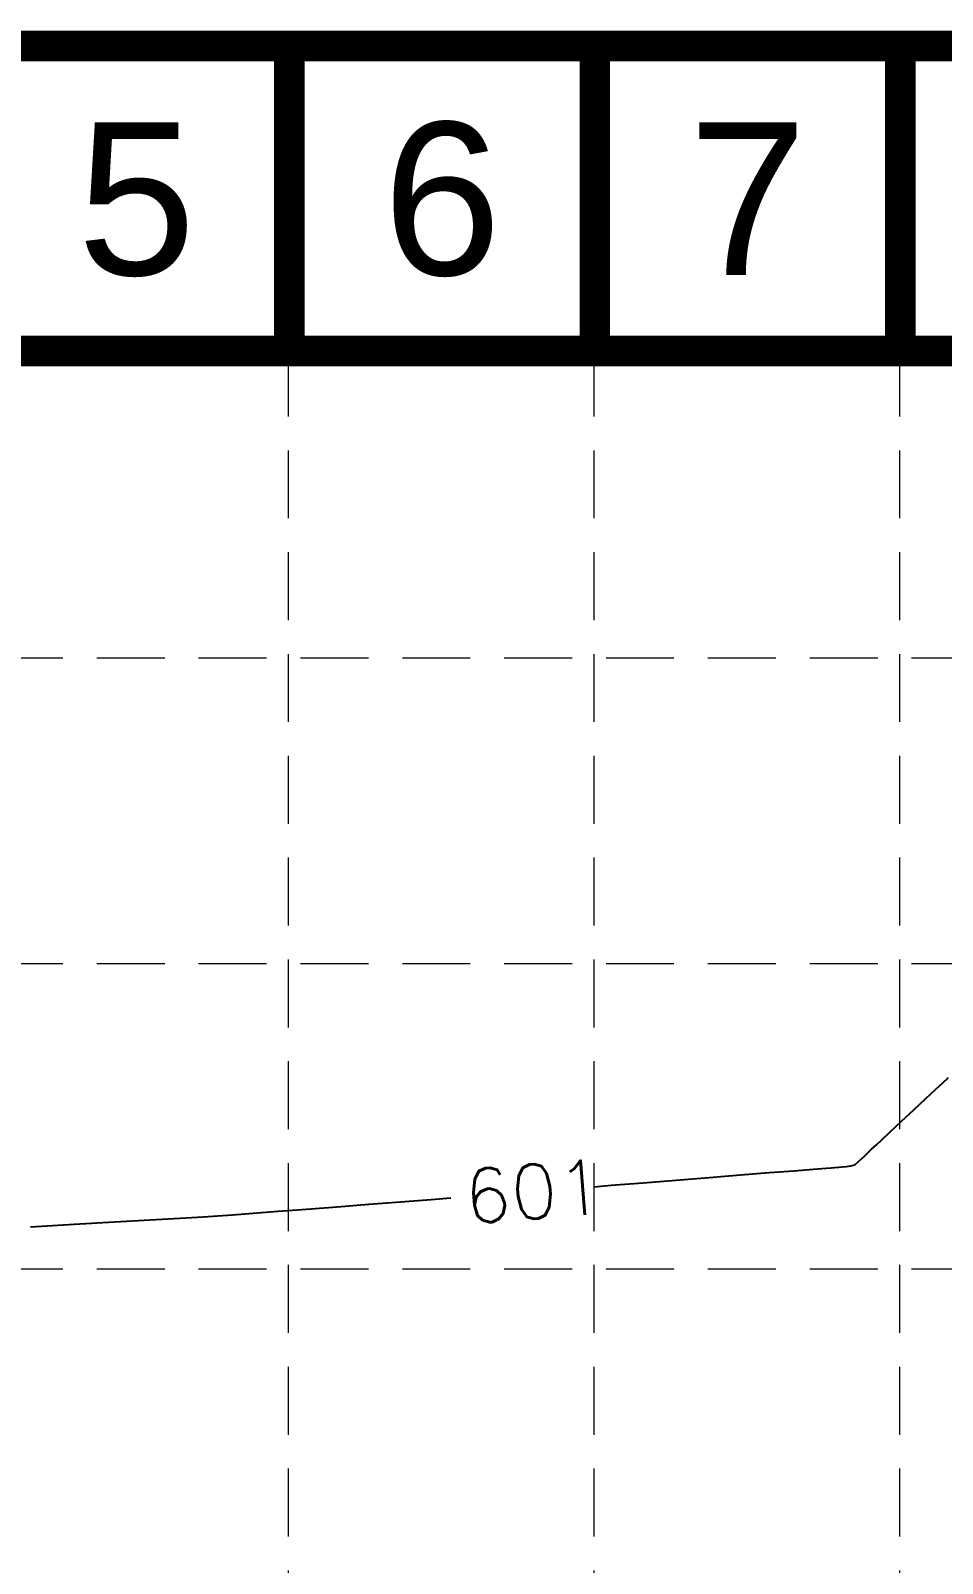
# Model space of a CAD drawing. Header units: inches. Extents: x 2547543 to 2548696, y 7125653 to 7126375.
# Drawn here: x 2547636.3 to 2547690.1, y 7126285 to 7126375.3 of the extents above; entities that cross this region are included whole.
import ezdxf
from ezdxf.enums import TextEntityAlignment as Align

# ---------------------------------------------------------------- set-up
doc = ezdxf.new("R2010")
doc.units = ezdxf.units.IN
doc.header["$MEASUREMENT"] = 0
doc.linetypes.add('HIDDEN', pattern=[0.375, 0.25, -0.125])
for name, color, linetype in [('BASE', 7, 'Continuous'), ('GRID', 254, 'HIDDEN'), ('V-TOPO-MINR-E', 14, 'Continuous')]:
    doc.layers.add(name, color=color, linetype=linetype)
doc.styles.add('L100', font='simplex', dxfattribs={"height": 4})
doc.styles.get("Standard").update_dxf_attribs({"font": 'ARIAL.TTF'})

msp = doc.modelspace()

# ---------------------------------------------------------------- linework, layer by layer
at = {"layer": 'BASE', "const_width": 1.799999999973807}
for points in [[(2547543.583313602, 7125654.376313475), (2548695.583313586, 7125654.376313475), (2548695.583313586, 7126374.376313465), (2547543.583313602, 7126374.376313465)], [(2547561.543997881, 7125672.371599755), (2548677.633600889, 7125672.340385177), (2548677.610338688, 7126356.384924904), (2547561.770809304, 7126356.405646428)]]:
    msp.add_lwpolyline(points, close=True, dxfattribs=at)
for points in [[(2547651.583313601, 7126356.376313465), (2547651.583313601, 7126374.376313465)], [(2547669.583313601, 7126356.376313465), (2547669.583313601, 7126374.376313465)], [(2547687.5833136, 7126356.376313465), (2547687.5833136, 7126374.376313465)]]:
    msp.add_lwpolyline(points, dxfattribs=at)
at = {"layer": 'GRID', "color": 252, "linetype": 'HIDDEN', "lineweight": 0, "ltscale": 16}
for p, q in [((2547651.523132142, 7126356.547205457), (2547651.523132142, 7125726.296813901)), ((2547669.523132142, 7126356.547205457), (2547669.523132142, 7125726.296813901)), ((2547687.523132141, 7126356.547205457), (2547687.523132141, 7125726.296813901)), ((2547562.246074223, 7126338.317165321), (2548678.246074207, 7126338.317165321)), ((2547562.246074223, 7126320.317165322), (2548678.246074207, 7126320.317165322)), ((2547562.246074223, 7126302.317165322), (2548678.246074207, 7126302.317165322))]:
    msp.add_line(p, q, dxfattribs=at)
at = {"layer": 'V-TOPO-MINR-E', "color": 35, "elevation": 601}
for points in [[(2547689.673362087, 7126312.903237108), (2547690.05361734, 7126313.259549279)], [(2547689.086367458, 7126312.354532557), (2547689.673362087, 7126312.903237108)], [(2547687.65121692, 7126311.014698935), (2547688.382397664, 7126311.697123779)], [(2547686.466279425, 7126309.909553674), (2547686.982589435, 7126310.390946181)], [(2547686.982589435, 7126310.390946181), (2547687.65121692, 7126311.014698935)], [(2547685.488168168, 7126308.980868306), (2547685.887797123, 7126309.364082168)], [(2547686.192051101, 7126309.654209571), (2547686.466279425, 7126309.909553674)], [(2547684.670743837, 7126308.396059927), (2547684.892995588, 7126308.455290476)], [(2547674.372017053, 7126307.547703564), (2547676.310889633, 7126307.702920565)], [(2547678.164540093, 7126307.851380315), (2547679.857188562, 7126307.986992226)], [(2547682.456360048, 7126308.195310196), (2547683.211323325, 7126308.255835084)], [(2547683.211323325, 7126308.255835084), (2547683.50216513, 7126308.279149794)], [(2547683.50216513, 7126308.279149794), (2547683.70425492, 7126308.293894286)], [(2547683.70425492, 7126308.293894286), (2547683.954909538, 7126308.312520178)], [(2547683.954909538, 7126308.312520178), (2547684.156481337, 7126308.33144864)], [(2547684.156481337, 7126308.33144864), (2547684.379938061, 7126308.355956347)], [(2547684.379938061, 7126308.355956347), (2547684.670743837, 7126308.396059927)], [(2547669.534689092, 7126307.160938226), (2547670.541725011, 7126307.241360144)], [(2547654.402968519, 7126305.982803178), (2547656.271068077, 7126306.126485798)], [(2547658.13916108, 7126306.270251911), (2547659.941912157, 7126306.409108297)], [(2547659.941912157, 7126306.409108297), (2547661.103514078, 7126306.498693191)], [(2547643.391658932, 7126305.203365372), (2547645.161390601, 7126305.304520407)], [(2547645.161390601, 7126305.304520407), (2547646.507503843, 7126305.384353361)], [(2547646.507503843, 7126305.384353361), (2547647.349110429, 7126305.440405428)], [(2547648.237212181, 7126305.508772179), (2547649.451984237, 7126305.602188556)], [(2547649.451984237, 7126305.602188556), (2547650.928091227, 7126305.715661331)]]:
    msp.add_lwpolyline(points, dxfattribs=at)
at = {"layer": 'V-TOPO-MINR-E', "color": 35, "extrusion": (0.6859184179191021, -0.7276784481894157, 0), "elevation": -3438157.043095039}
msp.add_lwpolyline([(6741968.661269838, 601.0000000000009), (6741969.161043273, 601.0000000000009)], dxfattribs=at)
at = {"layer": 'V-TOPO-MINR-E', "color": 35, "extrusion": (-0.6825236898107613, 0.730863470729728, 0), "elevation": 3469503.225219681}
msp.add_lwpolyline([(-6725888.927759474, 601.0000000000009), (-6725889.890962346, 601.0000000000009)], dxfattribs=at)
at = {"layer": 'V-TOPO-MINR-E', "color": 35, "extrusion": (0.6901061977381073, -0.7237081150874656, 0), "elevation": -3399194.096351353}
msp.add_lwpolyline([(6761691.210844807, 601), (6761691.631254598, 601)], dxfattribs=at)
at = {"layer": 'V-TOPO-MINR-E', "color": 35, "extrusion": (-0.6270972924672937, 0.7789409385699212, 0), "elevation": 3953327.09824537}
msp.add_lwpolyline([(-6453384.799329832, 601.0000000000009), (-6453385.085258078, 601.0000000000009)], dxfattribs=at)
at = {"layer": 'V-TOPO-MINR-E', "color": 35, "extrusion": (0.6809000568368242, -0.7323763462862586, 0), "elevation": -3484420.940219224}
msp.add_lwpolyline([(6718168.270869248, 601.0000000000009), (6718168.779421126, 601.0000000000009)], dxfattribs=at)
at = {"layer": 'V-TOPO-MINR-E', "color": 35, "extrusion": (0.07975461831337474, -0.9968145268091192, 0), "elevation": -6900418.088933399}
msp.add_lwpolyline([(3107912.807515751, 601.0000000000009), (3107914.76205672, 601.0000000000009)], dxfattribs=at)
at = {"layer": 'V-TOPO-MINR-E', "color": 35, "extrusion": (0.07983483650653317, -0.9968081053442409, 0), "elevation": -6900167.957696876}
msp.add_lwpolyline([(3108472.006846212, 601.0000000000009), (3108473.866432275, 601.0000000000009)], dxfattribs=at)
at = {"layer": 'V-TOPO-MINR-E', "color": 35, "extrusion": (0.079884116732635, -0.9968041572414548, 0), "elevation": -6900014.272107801}
msp.add_lwpolyline([(3108816.692071471, 601.0000000000009), (3108818.152605717, 601.0000000000009)], dxfattribs=at)
at = {"layer": 'V-TOPO-MINR-E', "color": 35, "extrusion": (0.07990123758601131, -0.9968027850243115, 0), "elevation": -6899960.874787442}
msp.add_lwpolyline([(3108936.665109901, 601), (3108937.812081895, 601)], dxfattribs=at)
at = {"layer": 'V-TOPO-MINR-E', "color": 35, "extrusion": (0.07969342108472666, -0.996819421277401, 0), "elevation": -6900608.87891073}
msp.add_lwpolyline([(3107487.27877266, 601.0000000000009), (3107489.166754746, 601.0000000000009)], dxfattribs=at)
at = {"layer": 'V-TOPO-MINR-E', "color": 35, "extrusion": (0.07664455208252782, -0.997058480048221, 0), "elevation": -6910079.980970053}
msp.add_lwpolyline([(3086349.471636099, 601.0000000000005), (3086351.148675696, 601.0000000000005)], dxfattribs=at)
at = {"layer": 'V-TOPO-MINR-E', "color": 35, "extrusion": (0.07665868570975219, -0.9970573934860788, 0), "elevation": -6910036.230223758}
msp.add_lwpolyline([(3086449.101043118, 601.0000000000005), (3086450.90913436, 601.0000000000005)], dxfattribs=at)
at = {"layer": 'V-TOPO-MINR-E', "color": 35, "extrusion": (0.07673186343821942, -0.9970517645204277, 0), "elevation": -6909809.684846284}
msp.add_lwpolyline([(3086959.928976412, 601.0000000000005), (3086961.80259328, 601.0000000000005)], dxfattribs=at)
at = {"layer": 'V-TOPO-MINR-E', "color": 35, "extrusion": (0.05874505855871862, -0.9982730178137306, 0), "elevation": -6964336.748572603}
msp.add_lwpolyline([(2961871.819623707, 601), (2961874.379301792, 601)], dxfattribs=at)
at = {"layer": 'V-TOPO-MINR-E', "color": 35, "extrusion": (0.05736339899462504, -0.9983533645236959, 0), "elevation": -6968429.293388103}
msp.add_lwpolyline([(2952232.946319414, 601.0000000000009), (2952235.324539308, 601.0000000000009)], dxfattribs=at)
at = {"layer": 'V-TOPO-MINR-E', "color": 35, "extrusion": (0.05672295221196037, -0.9983899572273149, 0), "elevation": -6970321.69281856}
msp.add_lwpolyline([(2947764.530458646, 601.0000000000009), (2947766.646327151, 601.0000000000009)], dxfattribs=at)
at = {"layer": 'V-TOPO-MINR-E', "color": 35, "extrusion": (0.07675367595747802, -0.9970500856160711, 0), "elevation": -6909742.150394962}
msp.add_lwpolyline([(3087102.146097002, 601.0000000000009), (3087103.036826328, 601.0000000000009)], dxfattribs=at)

# ---------------------------------------------------------------- texts
at = {"layer": 'BASE'}
for s, p in [('5', (2547642.583313601, 7126365.376313465)), ('6', (2547660.583313601, 7126365.376313465)), ('7', (2547678.583313601, 7126365.376313465))]:
    msp.add_text(s, height=8.999999999869033, dxfattribs=at).set_placement(p, align=Align.MIDDLE_CENTER)
at = {"layer": 'V-TOPO-MINR-E', "color": 35, "insert": (2547661.775489984, 7126308.150548926, 601), "char_height": 3.2, "width": 11.42857142857143, "attachment_point": 1, "rotation": 4.517702353564376, "style": 'L100'}
msp.add_mtext('\\Fsimplex.shx;\\W1.0000000000;\\T1.0000000000;\\o\\l601', dxfattribs=at)

doc.saveas('drawing.dxf')
